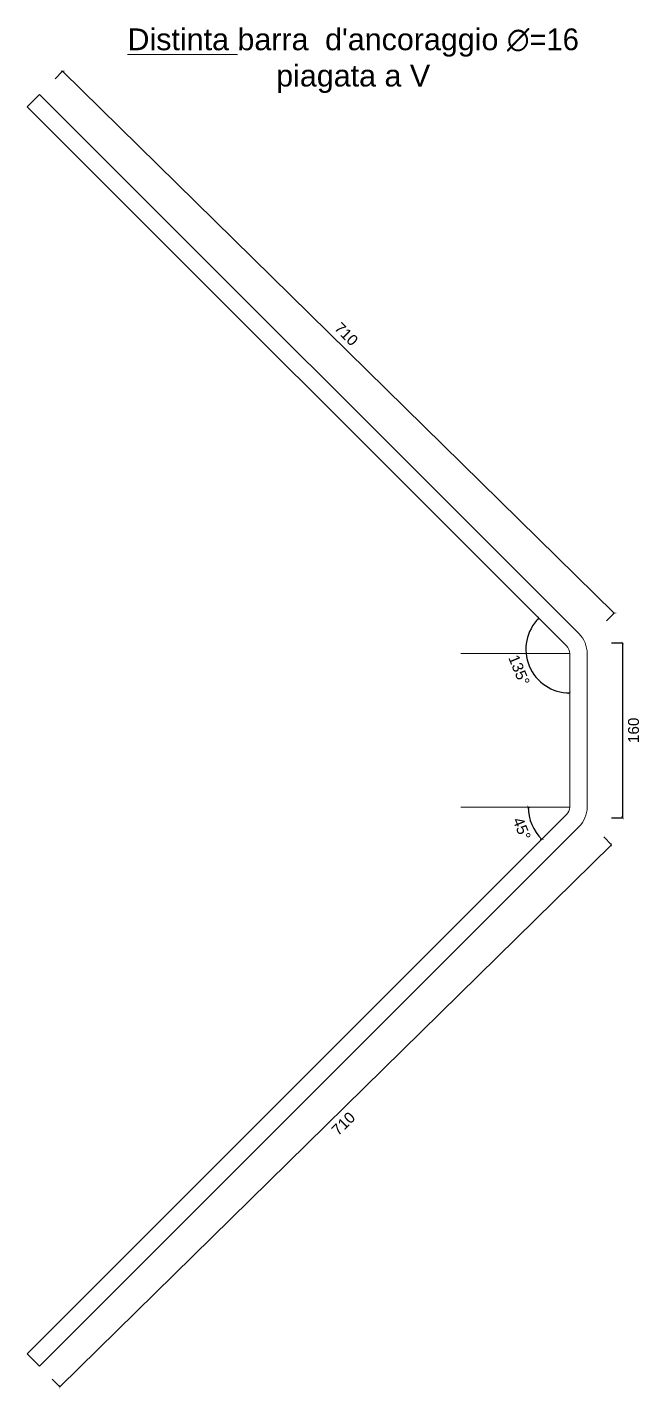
# Model space of a CAD drawing. Header units: millimetres. Extents: x 1415 to 3549, y 2194 to 4677.
# Drawn here: x 1798.283 to 1798.846, y 2312.871 to 2314.121 of the extents above; entities that cross this region are included whole.
import ezdxf

# ---------------------------------------------------------------- set-up
doc = ezdxf.new("R2010")
doc.units = ezdxf.units.MM
doc.linetypes.add('ACAD_ISO02W100', pattern=[15, 12, -3])
doc.layers.get('0').update_dxf_attribs({"plot": 0})
doc.layers.add('Layer4', color=7, linetype='Continuous', lineweight=15)
doc.layers.add('quote', color=252, linetype='Continuous', lineweight=5)
doc.styles.get("Standard").update_dxf_attribs({"font": 'arial.ttf'})
doc.dimstyles.new('quote acciaio', dxfattribs={"dimtxt": 0.01, "dimasz": 0.0025, "dimexe": 0, "dimexo": 0, "dimgap": 0.005, "dimtad": 2, "dimdec": 0, "dimlfac": 1000, "dimzin": 0, "dimdsep": 46, "dimtxsty": 'Standard', "dimblk": 'ARCHTICK', "dimcen": 0, "dimclre": 252, "dimadec": 0, "dimazin": 0, "dimtfac": 1, "dimtdec": 0, "dimtofl": 0, "dimtmove": 0, "dimatfit": 3, "dimfxl": 0.01, "dimfxlon": 1, "dimtolj": 1, "dimtzin": 0, "dimarcsym": 0})

# ---------------------------------------------------------------- blocks, each defined once
blk = doc.blocks.new('_ArchTick')
at = {"color": 0, "linetype": 'ByBlock', "const_width": 0.15}
blk.add_lwpolyline([(-0.5, -0.5), (0.5, 0.5)], dxfattribs=at)
blk = doc.blocks.new('*D1386')
at = {"layer": 'Defpoints', "color": 0, "transparency": 16777216}
for p in [(1798.2888, 2314.0538), (1798.8219, 2313.5834), (1798.795, 2313.556)]:
    blk.add_point(p, dxfattribs=at)
at = {"layer": 'quote', "color": 252, "lineweight": -2, "transparency": 16777216}
for p, q in [((1798.3086, 2314.074), (1798.3156, 2314.0811)), ((1798.8149, 2313.5762), (1798.8219, 2313.5834))]:
    blk.add_line(p, q, dxfattribs=at)
at = {"layer": 'quote', "color": 0, "linetype": 'Continuous', "lineweight": -2, "transparency": 16777216}
blk.add_line((1798.3156, 2314.0811), (1798.8219, 2313.5834), dxfattribs=at)
at = {"layer": 'quote', "color": 0, "lineweight": -2, "transparency": 16777216, "xscale": 0.0025, "yscale": 0.0025, "zscale": 0.0025}
for p, rotation in [((1798.3156, 2314.0811), 135.4858964133782), ((1798.8219, 2313.5834), 315.4858964133782)]:
    blk.add_blockref('_ArchTick', p, dxfattribs=dict(at, rotation=rotation))
at = {"layer": 'quote', "color": 0, "transparency": 16777216, "insert": (1798.5759, 2313.8395), "char_height": 0.01, "attachment_point": 5, "rotation": 315.4859}
blk.add_mtext('\\A1;710', dxfattribs=at)
blk = doc.blocks.new('*D1387')
at = {"layer": 'Defpoints', "color": 0, "transparency": 16777216}
for p in [(1798.795, 2313.556), (1798.795, 2313.3954), (1798.8295, 2313.3954)]:
    blk.add_point(p, dxfattribs=at)
at = {"layer": 'quote', "color": 252, "lineweight": -2, "transparency": 16777216}
for p, q in [((1798.8195, 2313.556), (1798.8295, 2313.556)), ((1798.8195, 2313.3954), (1798.8295, 2313.3954))]:
    blk.add_line(p, q, dxfattribs=at)
at = {"layer": 'quote', "color": 0, "linetype": 'Continuous', "lineweight": -2, "transparency": 16777216}
blk.add_line((1798.8295, 2313.556), (1798.8295, 2313.3954), dxfattribs=at)
at = {"layer": 'quote', "color": 0, "lineweight": -2, "transparency": 16777216, "xscale": 0.0025, "yscale": 0.0025, "zscale": 0.0025}
for p, rotation in [((1798.8295, 2313.556), 90), ((1798.8295, 2313.3954), 270)]:
    blk.add_blockref('_ArchTick', p, dxfattribs=dict(at, rotation=rotation))
at = {"layer": 'quote', "color": 0, "transparency": 16777216, "insert": (1798.8396, 2313.4757), "char_height": 0.01, "attachment_point": 5, "rotation": 90}
blk.add_mtext('\\A1;160', dxfattribs=at)
blk = doc.blocks.new('*D1388')
at = {"layer": 'Defpoints', "color": 0, "transparency": 16777216}
for p in [(1798.2831, 2314.0481), (1798.7781, 2313.5532), (1798.7408, 2313.5502), (1798.781, 2313.5461), (1798.781, 2313.4053)]:
    blk.add_point(p, dxfattribs=at)
at = {"layer": 'quote', "color": 0, "linetype": 'Continuous', "lineweight": -2, "transparency": 16777216}
blk.add_arc((1798.781, 2313.5502), 0.0402, 135, 270, dxfattribs=at)
at = {"layer": 'quote', "color": 0, "lineweight": -2, "transparency": 16777216, "xscale": 0.0025, "yscale": 0.0025, "zscale": 0.0025}
for p, rotation in [((1798.7526, 2313.5786), 44.99999999998486), ((1798.781, 2313.51), 2.725819570059684e-11)]:
    blk.add_blockref('_ArchTick', p, dxfattribs=dict(at, rotation=rotation))
at = {"layer": 'quote', "color": 0, "transparency": 16777216, "insert": (1798.7345, 2313.531), "char_height": 0.01, "attachment_point": 5, "rotation": 292.5}
blk.add_mtext('\\A1;135°', dxfattribs=at)
blk = doc.blocks.new('*D1389')
at = {"layer": 'Defpoints', "color": 0, "transparency": 16777216}
for p in [(1798.6684, 2313.4053), (1798.781, 2313.4053), (1798.7445, 2313.3945), (1798.7781, 2313.3983), (1798.2831, 2312.9033)]:
    blk.add_point(p, dxfattribs=at)
at = {"layer": 'quote', "color": 0, "linetype": 'Continuous', "lineweight": -2, "transparency": 16777216}
blk.add_arc((1798.7851, 2313.4053), 0.0421, 180, 225, dxfattribs=at)
at = {"layer": 'quote', "color": 0, "lineweight": -2, "transparency": 16777216, "xscale": 0.0025, "yscale": 0.0025, "zscale": 0.0025}
for p, rotation in [((1798.7431, 2313.4053), 90.00000000007246), ((1798.7554, 2313.3756), 315.0000000000009)]:
    blk.add_blockref('_ArchTick', p, dxfattribs=dict(at, rotation=rotation))
at = {"layer": 'quote', "color": 0, "transparency": 16777216, "insert": (1798.737, 2313.3854), "char_height": 0.01, "attachment_point": 5, "rotation": 292.5}
blk.add_mtext('\\A1;45°', dxfattribs=at)
blk = doc.blocks.new('*D1390')
at = {"layer": 'Defpoints', "color": 0, "transparency": 16777216}
for p in [(1798.795, 2313.3954), (1798.8194, 2313.3706), (1798.2888, 2312.8976)]:
    blk.add_point(p, dxfattribs=at)
at = {"layer": 'quote', "color": 252, "lineweight": -2, "transparency": 16777216}
for p, q in [((1798.8124, 2313.3778), (1798.8194, 2313.3706)), ((1798.3061, 2312.88), (1798.3131, 2312.8729))]:
    blk.add_line(p, q, dxfattribs=at)
at = {"layer": 'quote', "color": 0, "linetype": 'Continuous', "lineweight": -2, "transparency": 16777216}
blk.add_line((1798.3131, 2312.8729), (1798.8194, 2313.3706), dxfattribs=at)
at = {"layer": 'quote', "color": 0, "lineweight": -2, "transparency": 16777216, "xscale": 0.0025, "yscale": 0.0025, "zscale": 0.0025}
for p, rotation in [((1798.8194, 2313.3706), 44.51410358662175), ((1798.3131, 2312.8729), 224.5141035866218)]:
    blk.add_blockref('_ArchTick', p, dxfattribs=dict(at, rotation=rotation))
at = {"layer": 'quote', "color": 0, "transparency": 16777216, "insert": (1798.5733, 2313.1145), "char_height": 0.01, "attachment_point": 5, "rotation": 44.5141}
blk.add_mtext('\\A1;710', dxfattribs=at)

msp = doc.modelspace()

# ---------------------------------------------------------------- linework, layer by layer
at = {"layer": 'Layer4'}
msp.add_lwpolyline([(1798.781, 2313.5461), (1798.781, 2313.4053, -0.198912), (1798.7781, 2313.3983), (1798.2831, 2312.9033), (1798.2944, 2312.892), (1798.7894, 2313.387, 0.198912), (1798.797, 2313.4053), (1798.797, 2313.5461, 0.198912), (1798.7894, 2313.5645), (1798.2944, 2314.0594), (1798.2831, 2314.0481), (1798.7781, 2313.5532, -0.198912)], format="xyb", close=True, dxfattribs=at)
at = {"layer": 'Layer4', "linetype": 'ACAD_ISO02W100', "ltscale": 0.0004}
for points in [[(1798.781, 2313.5461), (1798.6684, 2313.5461)], [(1798.781, 2313.4053), (1798.6684, 2313.4053)]]:
    msp.add_lwpolyline(points, dxfattribs=at)

# ---------------------------------------------------------------- texts
at = {"layer": 'Layer4', "insert": (1798.3712, 2314.1202), "char_height": 0.02, "attachment_point": 1}
msp.add_mtext_dynamic_manual_height_columns("\\pxqc;{\\LDistinta }barra {\\fBahnschrift Light|b0|i0|c0|p34; }d'ancoraggio {\\fBahnschrift Light|b0|i0|c0|p34;∅=16} piagata a V", width=0.422129, gutter_width=12.5, heights=[0], dxfattribs=at)

# ---------------------------------------------------------------- dimensions: what is measured, and where the dimension line sits
at = {"layer": 'quote'}
for p1, p2, distance, picture, middle in [((1798.2888, 2314.0538), (1798.795, 2313.556), 0.0383, '*D1386', (1798.5759, 2313.8395)), ((1798.2888, 2312.8976), (1798.795, 2313.3954), -0.0347, '*D1390', (1798.5733, 2313.1145))]:
    dim = msp.add_aligned_dim(p1=p1, p2=p2, distance=distance, dimstyle='quote acciaio', dxfattribs=at)
    dim.commit()
    dim.dimension.update_dxf_attribs({"geometry": picture, "text_midpoint": middle})
for base, line1, line2, picture, middle in [((1798.7408, 2313.5502), ((1798.781, 2313.5461), (1798.781, 2313.4053)), ((1798.2831, 2314.0481), (1798.7781, 2313.5532)), '*D1388', (1798.7345, 2313.531)), ((1798.7445, 2313.3945), ((1798.7781, 2313.3983), (1798.2831, 2312.9033)), ((1798.781, 2313.4053), (1798.6684, 2313.4053)), '*D1389', (1798.737, 2313.3854))]:
    dim = msp.add_angular_dim_2l(base=base, line1=line1, line2=line2, dimstyle='quote acciaio', dxfattribs=at)
    dim.commit()
    dim.dimension.update_dxf_attribs({"geometry": picture, "text_midpoint": middle})
dim = msp.add_linear_dim(base=(1798.8295, 2313.3954), p1=(1798.795, 2313.556), p2=(1798.795, 2313.3954), angle=270, text='160', dimstyle='quote acciaio', dxfattribs=at)
dim.commit()
dim.dimension.update_dxf_attribs({"geometry": '*D1387', "text_midpoint": (1798.8396, 2313.4757)})

doc.saveas('drawing.dxf')
